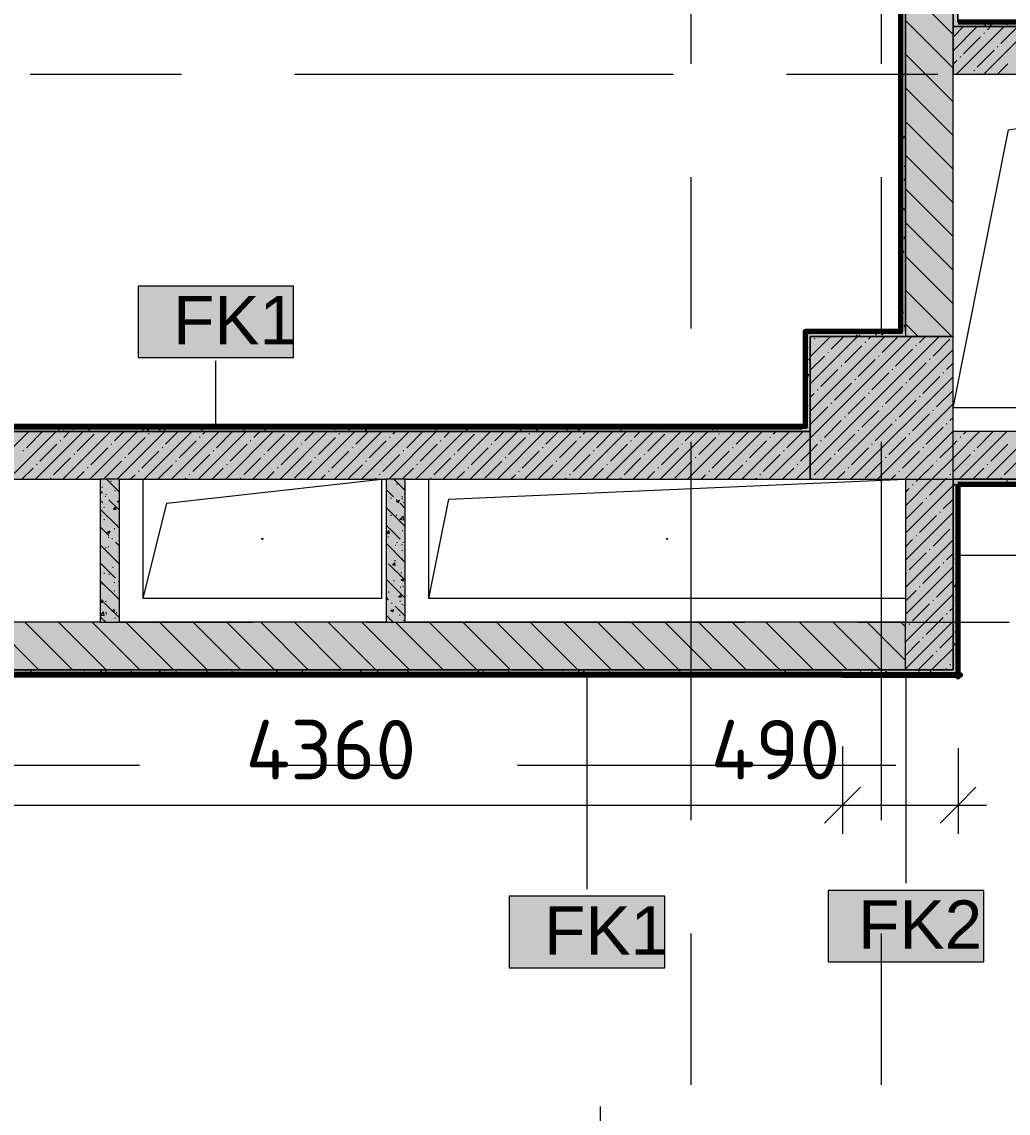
# Model space of a CAD drawing. Header units: millimetres. Extents: x -3817 to 677485, y -22715 to 103890.
# Drawn here: x 390133 to 394274, y 10958 to 15539 of the extents above; entities that cross this region are included whole.
import ezdxf

# ---------------------------------------------------------------- set-up
doc = ezdxf.new("R2010")
doc.units = ezdxf.units.MM
doc.layers.add('PDF _Геометрия', color=7, linetype='Continuous', true_color=0x1d1d1d)
doc.layers.add('PDF _Сплошная заливка', color=7, linetype='Continuous', true_color=0xffffff)
doc.layers.add('PDF _Текст', color=7, linetype='Continuous')
doc.styles.add('PDF GOST-Common', font='arial.ttf')
doc.styles.add('PDF ISOCPEUR', font='isocpeur.ttf')

msp = doc.modelspace()

# ---------------------------------------------------------------- hatches: boundary and pattern name
at = {"layer": 'PDF _Сплошная заливка', "transparency": 33554559}
h = msp.add_hatch(color=256, dxfattribs=at)
h.paths.add_polyline_path([(393842.9, 14219), (394042.9, 14219), (394042.9, 16969), (393842.9, 16969), (393842.9, 14239)], flags=0)
h.paths.add_polyline_path([(393842.9, 18419), (394042.9, 18419), (394042.9, 18619), (393842.9, 18619)], flags=0)
h.paths.add_polyline_path([(393906.7, 19219), (394042.9, 19219), (394042.9, 24619), (393842.9, 24619), (393842.9, 19219), (393906, 19219)], flags=0)
h.paths.add_polyline_path([(394042.9, 25219), (394042.9, 25819), (393842.9, 25819), (393842.9, 25219)], flags=0)
h.paths.add_polyline_path([(393842.9, 28017.7), (394042.9, 28017.7), (394042.9, 28419), (393842.9, 28419), (393842.9, 28402.8)], flags=0)
h = msp.add_hatch(color=256, dxfattribs=at)
h.paths.add_polyline_path([(393822.9, 14239), (393842.9, 14239), (393842.9, 16969), (393822.9, 16969), (393822.9, 14240)], flags=0)
h.paths.add_polyline_path([(393842.9, 18419), (393842.9, 18619), (393822.9, 18619), (393822.9, 18419)], flags=0)
for points in [[(395927.9, 15319), (395927.9, 15519), (394042.9, 15519), (394042.9, 15319), (395727.9, 15319)], [(393422.9, 13839), (393442.9, 13839), (393442.9, 14239), (393422.9, 14239), (393422.9, 13866)], [(392516.6, 13819), (393442.9, 13819), (393442.9, 13839), (388062.9, 13839), (388062.9, 13819), (389515.8, 13819)], [(395892.4, 13619), (395947.9, 13619), (395947.9, 13819), (394042.9, 13819), (394042.9, 13619), (395727.9, 13619)], [(394042.9, 12819), (394042.9, 13619), (393842.9, 13619), (393842.9, 12819), (394016.9, 12819)], [(394042.9, 12799), (394062.9, 12799), (394062.9, 13599), (394042.9, 13599), (394042.9, 12819)], [(393842.9, 12819), (393842.9, 13019), (389442.9, 13019), (389442.9, 12819), (392516.6, 12819)], [(392516.6, 12799), (394042.9, 12799), (394042.9, 12819), (389222.9, 12819), (389222.9, 12799), (389515.8, 12799)]]:
    msp.add_hatch(color=256, dxfattribs=at).paths.add_polyline_path(points)
h = msp.add_hatch(color=256, dxfattribs=at)
h.paths.add_polyline_path([(382982.9, 13619), (387442.9, 13619), (387442.9, 13819), (382042.9, 13819), (382042.9, 13619), (382782.9, 13619)], flags=0)
h.paths.add_polyline_path([(391742.9, 13619), (393442.9, 13619), (393442.9, 13819), (388042.9, 13819), (388042.9, 13619), (391662.9, 13619)], flags=0)
h = msp.add_hatch(color=256, dxfattribs=at)
h.paths.add_polyline_path([(395892.4, 13599), (396036.9, 13599), (396036.9, 13619), (394042.9, 13619), (394042.9, 13599), (395517.3, 13599)], flags=0)
h.paths.add_polyline_path([(397767.9, 13599), (398112.9, 13599), (398112.9, 13619), (397516.9, 13619), (397516.9, 13599)], flags=0)

# ---------------------------------------------------------------- linework, layer by layer
at = {"layer": 'PDF _Геометрия', "color": 231, "lineweight": 70, "true_color": 0xff80c0}
for points in [[(393822.9, 16969), (393821.9, 16969), (393821.9, 14240), (393421.9, 14240), (393421.9, 14239), (393421.9, 13840), (388063.9, 13840), (388063.9, 14240), (388062.9, 14240), (387421.9, 14240), (387421.9, 14239), (387421.9, 13840), (382062.9, 13840)], [(394063.9, 15539), (395947.9, 15539), (395947.9, 13839)], [(393422.9, 14239), (393442.9, 14239)], [(388062.9, 13839), (393409.9, 13839)], [(389081.9, 13268), (389221.9, 13268), (389221.9, 12799), (389221.9, 12798), (393578.9, 12798)], [(393578.9, 12798.5), (393578.9, 12799), (389222.9, 12799), (389222.9, 13269)]]:
    msp.add_lwpolyline(points, dxfattribs=at)
at = {"layer": 'PDF _Геометрия', "color": 253, "lineweight": 9, "true_color": 0xaaaaaa}
for points in [[(392942.9, 15363.6), (392942.9, 16951.1)], [(393742.9, 15363.6), (393742.9, 16951.1)], [(390168.8, 15319), (390803.8, 15319)], [(391280, 15319), (392867.5, 15319)], [(393343.8, 15319), (393978.8, 15319)], [(392942.9, 14252.3), (392942.9, 14887.3)], [(393742.9, 14252.3), (393742.9, 14887.3)], [(392942.9, 12188.6), (392942.9, 13776.1)], [(393742.9, 12188.6), (393742.9, 13776.1)], [(390468.8, 13019), (391103.8, 13019)], [(391580, 13019), (393167.5, 13019)], [(393643.8, 13019), (394278.8, 13019)], [(389040, 12419), (390627.5, 12419)], [(391103.8, 12419), (391738.8, 12419)], [(392215, 12419), (393802.5, 12419)], [(392942.9, 11077.3), (392942.9, 11712.3)], [(393742.9, 11077.3), (393742.9, 11712.3)]]:
    msp.add_lwpolyline(points, dxfattribs=at)
at = {"layer": 'PDF _Геометрия', "color": 7, "lineweight": 9}
for points in [[(393822.9, 16969), (393822.9, 14240), (393822.9, 14239), (393442.9, 14239)], [(393842.9, 14239), (393842.9, 16969), (393842.9, 14239), (393842.9, 14219)], [(394062.9, 15539), (394062.9, 16969)], [(394042.9, 15319), (395727.9, 15319), (395727.9, 13919.5)], [(394042.9, 13919), (394276.2, 15085.7), (395727.9, 15319)], [(395727.9, 13919), (394042.9, 13919), (394042.9, 14386.7)], [(393422.9, 14239), (393422.9, 13866), (393422.9, 13839), (393421.9, 13839), (393409.9, 13839)], [(390948.1, 13839.5), (390948.1, 14116.2)], [(388062.9, 13819), (393442.9, 13819), (388062.9, 13819), (388042.9, 13819)], [(390542.9, 13619), (390462.9, 13619)], [(390642.9, 13119), (390742.9, 13519), (391642.9, 13619)], [(391742.9, 13619), (391662.9, 13619)], [(391842.9, 13119), (391926.2, 13535.7), (393842.9, 13619)], [(394062.9, 13599), (394325.3, 13599), (396036.9, 13599)], [(394063.4, 13300.9), (394317.3, 13300.9)], [(390462.9, 13019), (390542.9, 13019)], [(391662.9, 13019), (391742.9, 13019)], [(393842.9, 12819), (393842.9, 13019)], [(392506.1, 12798.5), (392506.1, 11898.7)], [(393845.1, 12798), (393845.1, 11923.3)], [(393578.9, 12497.5), (393578.9, 12251.2), (393578.9, 12131.2)], [(394063.9, 12490), (394063.9, 12251.2), (394063.9, 12131.2)], [(389102.4, 12251.2), (393578.9, 12251.2), (394183.9, 12251.2)], [(393025.8, 12251.2), (393623.8, 12251.2), (393821.4, 12251.2)], [(392562.9, 10145), (392562.9, 10866.9), (392562.9, 10986.9)]]:
    msp.add_lwpolyline(points, dxfattribs=at)
at = {"layer": 'PDF _Геометрия', "color": 231, "lineweight": 9, "true_color": 0xff80c0}
for points in [[(393442.9, 14239), (393822.9, 14239), (393822.9, 14240), (393822.9, 16969)], [(394062.9, 16969), (394062.9, 15539), (394063.9, 15539)], [(393422.9, 13839), (393422.9, 13866), (393422.9, 14239)], [(393409.9, 13839), (393421.9, 13839)], [(393578.9, 12798), (393578.9, 12798.5)]]:
    msp.add_lwpolyline(points, dxfattribs=at)
at = {"layer": 'PDF _Геометрия', "color": 7, "lineweight": 9}
for points in [[(394042.9, 15519), (394042.9, 16969)], [(391274.7, 14430.1), (390621.5, 14430.1), (390621.5, 14130.1), (391274.7, 14130.1)], [(394042.9, 14219), (393442.9, 14219), (393442.9, 13619), (394042.9, 13619)], [(391642.9, 13619), (391642.9, 13119), (390642.9, 13119), (390642.9, 13619)], [(393842.9, 13619), (393842.9, 13119), (391842.9, 13119), (391842.9, 13619)], [(394042.9, 13478), (394042.9, 13424.9), (394042.9, 12819), (394042.9, 13424.9), (394042.9, 13478), (394042.9, 13599), (394042.9, 13619), (394325.3, 13619), (395727.9, 13619), (394325.3, 13619), (394042.9, 13619), (394042.9, 13599)], [(392832.7, 11868.6), (392179.6, 11868.6), (392179.6, 11568.6), (392832.7, 11568.6)], [(394171.6, 11893.2), (393518.5, 11893.2), (393518.5, 11593.2), (394171.6, 11593.2)]]:
    msp.add_lwpolyline(points, close=True, dxfattribs=at)
at = {"layer": 'PDF _Геометрия', "lineweight": 9}
for points in [[(394042.9, 15486.3), (393842.9, 15686.3)], [(394042.9, 15344.9), (393842.9, 15544.9)], [(394042.9, 15418), (394143.9, 15519)], [(394042.9, 15475), (394086.9, 15519)], [(394057.9, 15319), (394257.9, 15519)], [(394172, 15319), (394372, 15519)], [(394172.8, 15490.9), (394175.1, 15493.2)], [(394187, 15505.1), (394200.9, 15519)], [(394244.1, 15448.1), (394315, 15519)], [(394087.2, 15405.3), (394158.5, 15476.6)], [(394042.9, 15203.5), (393842.9, 15403.5)], [(394073, 15391.1), (394075.4, 15393.4)], [(394144.3, 15348.3), (394215.5, 15419.6)], [(394229.8, 15433.8), (394232.2, 15436.2)], [(394042.9, 15361), (394058.7, 15376.8)], [(394229, 15319), (394272.6, 15362.6)], [(394115, 15319), (394115.8, 15319.8)], [(394130, 15334), (394132.4, 15336.4)], [(394042.9, 15062.1), (393842.9, 15262.1)], [(394042.9, 14920.6), (393842.9, 15120.6)], [(394042.9, 14779.2), (393842.9, 14979.2)], [(394042.9, 14637.8), (393842.9, 14837.8)], [(394042.9, 14496.4), (393842.9, 14696.4)], [(394042.9, 14355), (393842.9, 14555)], [(394037.4, 14219), (393842.9, 14413.5)], [(393896, 14219), (393842.9, 14272.1)], [(393270.3, 13619), (393442.9, 13791.6), (393870.3, 14219)], [(393384.4, 13619), (393442.9, 13677.5), (393984.4, 14219)], [(393442.9, 14133.7), (393528.2, 14219)], [(393442.9, 14019.7), (393642.2, 14219)], [(393442.9, 13905.6), (393756.3, 14219)], [(393460, 14207.8), (393462.3, 14210.2)], [(393531.2, 14165), (393585.2, 14219)], [(393688.1, 14207.8), (393699.3, 14219)], [(393745.1, 14150.8), (393813.3, 14219)], [(393901.9, 14193.6), (393927.4, 14219)], [(393958.9, 14136.5), (394030.2, 14207.8)], [(393442.9, 14190.7), (393445.7, 14193.6)], [(393498.4, 13619), (394042.9, 14163.5)], [(393588.3, 14108), (393659.6, 14179.3)], [(393673.8, 14193.6), (393676.2, 14195.9)], [(393802.1, 14093.8), (393873.4, 14165)], [(393887.7, 14179.3), (393890, 14181.7)], [(393442.9, 14076.7), (393502.7, 14136.5)], [(393517, 14150.8), (393519.4, 14153.2)], [(393645.3, 14051), (393716.6, 14122.3)], [(393730.8, 14136.5), (393733.2, 14138.9)], [(393944.7, 14122.3), (393947, 14124.6)], [(393488.5, 14008.2), (393559.8, 14079.5)], [(393574, 14093.8), (393576.4, 14096.1)], [(393702.3, 13994), (393773.6, 14065.2)], [(393787.9, 14079.5), (393790.2, 14081.9)], [(393859.1, 14036.7), (393930.4, 14108)], [(394001.7, 14065.2), (394004.1, 14067.6)], [(394016, 14079.5), (394042.9, 14106.4)], [(393545.5, 13951.2), (393616.8, 14022.5)], [(393612.5, 13619), (394042.9, 14049.4)], [(393631, 14036.7), (393633.4, 14039.1)], [(393844.9, 14022.5), (393847.3, 14024.9)], [(393916.2, 13979.7), (393987.4, 14051)], [(393442.9, 13962.6), (393460, 13979.7)], [(393474.2, 13994), (393476.6, 13996.3)], [(393688.1, 13979.7), (393690.4, 13982.1)], [(393759.3, 13936.9), (393830.6, 14008.2)], [(393973.2, 13922.7), (394042.9, 13992.4)], [(393531.2, 13936.9), (393533.6, 13939.3)], [(393602.5, 13894.2), (393673.8, 13965.5)], [(393726.5, 13619), (394042.9, 13935.4)], [(393816.4, 13879.9), (393887.7, 13951.2)], [(393901.9, 13965.5), (393904.3, 13967.8)], [(393445.7, 13851.4), (393517, 13922.7)], [(393588.3, 13879.9), (393590.6, 13882.3)], [(393659.6, 13837.2), (393730.8, 13908.4)], [(393745.1, 13922.7), (393747.5, 13925.1)], [(393873.4, 13822.9), (393944.7, 13894.2)], [(393958.9, 13908.4), (393961.3, 13910.8)], [(393502.7, 13794.4), (393574, 13865.7)], [(393716.6, 13780.1), (393787.9, 13851.4)], [(393802.1, 13865.7), (393804.5, 13868)], [(393930.4, 13765.9), (394001.7, 13837.2)], [(394016, 13851.4), (394018.3, 13853.8)], [(394030.2, 13865.7), (394042.9, 13878.3)], [(389962.9, 13619), (390162.9, 13819)], [(390077, 13619), (390277, 13819)], [(390152.5, 13751.6), (390219.9, 13819)], [(390191, 13619), (390391, 13819)], [(390305.1, 13619), (390505.1, 13819)], [(390309.4, 13794.4), (390334, 13819)], [(390366.4, 13737.4), (390437.7, 13808.6)], [(390419.1, 13619), (390619.1, 13819)], [(390523.2, 13780.1), (390562.1, 13819)], [(390533.2, 13619), (390733.2, 13819)], [(390580.2, 13723.1), (390651.5, 13794.4)], [(390647.2, 13619), (390847.2, 13819)], [(390665.8, 13808.6), (390668.1, 13811)], [(390737, 13765.9), (390790.2, 13819)], [(390761.3, 13619), (390961.3, 13819)], [(390875.3, 13619), (391075.3, 13819)], [(390879.6, 13794.4), (390882, 13796.8)], [(390893.9, 13808.6), (390904.2, 13819)], [(390950.9, 13751.6), (391018.3, 13819)], [(390989.3, 13619), (391189.3, 13819)], [(391103.4, 13619), (391303.4, 13819)], [(391107.7, 13794.4), (391132.3, 13819)], [(391164.7, 13737.4), (391236, 13808.6)], [(391217.4, 13619), (391417.4, 13819)], [(391321.5, 13780.1), (391360.4, 13819)], [(391331.5, 13619), (391531.5, 13819)], [(391378.6, 13723.1), (391449.9, 13794.4)], [(391445.5, 13619), (391645.5, 13819)], [(391464.1, 13808.6), (391466.5, 13811)], [(391535.4, 13765.9), (391588.5, 13819)], [(391559.6, 13619), (391759.6, 13819)], [(391673.6, 13619), (391873.6, 13819)], [(391677.9, 13794.4), (391680.3, 13796.8)], [(391692.2, 13808.6), (391702.6, 13819)], [(391749.2, 13751.6), (391816.6, 13819)], [(391787.7, 13619), (391987.7, 13819)], [(391901.7, 13619), (392101.7, 13819)], [(391906, 13794.4), (391930.7, 13819)], [(391963.1, 13737.4), (392034.4, 13808.6)], [(392015.8, 13619), (392215.8, 13819)], [(392119.9, 13780.1), (392158.8, 13819)], [(392129.8, 13619), (392329.8, 13819)], [(392176.9, 13723.1), (392248.2, 13794.4)], [(392243.9, 13619), (392443.9, 13819)], [(392262.5, 13808.6), (392264.8, 13811)], [(392333.7, 13765.9), (392386.9, 13819)], [(392357.9, 13619), (392557.9, 13819)], [(392472, 13619), (392672, 13819)], [(392476.3, 13794.4), (392478.7, 13796.8)], [(392490.5, 13808.6), (392500.9, 13819)], [(392547.6, 13751.6), (392615, 13819)], [(392586, 13619), (392786, 13819)], [(392700.1, 13619), (392900.1, 13819)], [(392704.4, 13794.4), (392729, 13819)], [(392761.4, 13737.4), (392832.7, 13808.6)], [(392814.1, 13619), (393014.1, 13819)], [(392918.2, 13780.1), (392957.1, 13819)], [(392928.2, 13619), (393128.2, 13819)], [(392975.3, 13723.1), (393046.5, 13794.4)], [(393042.2, 13619), (393242.2, 13819)], [(393060.8, 13808.6), (393063.2, 13811)], [(393132.1, 13765.9), (393185.2, 13819)], [(393156.3, 13619), (393356.3, 13819)], [(393274.6, 13794.4), (393277, 13796.8)], [(393288.9, 13808.6), (393299.3, 13819)], [(393345.9, 13751.6), (393413.3, 13819)], [(393559.8, 13737.4), (393631, 13808.6)], [(393645.3, 13822.9), (393647.7, 13825.3)], [(393773.6, 13723.1), (393844.9, 13794.4)], [(393840.6, 13619), (394042.9, 13821.3)], [(393842.9, 13507.3), (393954.6, 13619), (394042.9, 13707.3), (394154.6, 13819)], [(393859.1, 13808.6), (393861.5, 13811)], [(394068.7, 13619), (394268.7, 13819)], [(394073, 13794.4), (394075.4, 13796.8)], [(394087.2, 13808.6), (394097.6, 13819)], [(394144.3, 13751.6), (394211.7, 13819)], [(394182.7, 13619), (394382.7, 13819)], [(390209.6, 13694.6), (390280.8, 13765.9)], [(390295.1, 13780.1), (390297.5, 13782.5)], [(390423.4, 13680.3), (390494.7, 13751.6)], [(390508.9, 13765.9), (390511.3, 13768.2)], [(390722.8, 13751.6), (390725.2, 13754)], [(390794.1, 13708.8), (390865.3, 13780.1)], [(391007.9, 13694.6), (391079.2, 13765.9)], [(391093.4, 13780.1), (391095.8, 13782.5)], [(391221.8, 13680.3), (391293, 13751.6)], [(391307.3, 13765.9), (391309.7, 13768.2)], [(391521.1, 13751.6), (391523.5, 13754)], [(391592.4, 13708.8), (391663.7, 13780.1)], [(391806.3, 13694.6), (391877.5, 13765.9)], [(391891.8, 13780.1), (391894.2, 13782.5)], [(392020.1, 13680.3), (392091.4, 13751.6)], [(392105.6, 13765.9), (392108, 13768.2)], [(392319.5, 13751.6), (392321.8, 13754)], [(392390.8, 13708.8), (392462, 13780.1)], [(392604.6, 13694.6), (392675.9, 13765.9)], [(392690.1, 13780.1), (392692.5, 13782.5)], [(392818.4, 13680.3), (392889.7, 13751.6)], [(392904, 13765.9), (392906.3, 13768.2)], [(393117.8, 13751.6), (393120.2, 13754)], [(393189.1, 13708.8), (393260.4, 13780.1)], [(393402.9, 13694.6), (393442.9, 13734.5), (393474.2, 13765.9)], [(393488.5, 13780.1), (393490.9, 13782.5)], [(393616.8, 13680.3), (393688.1, 13751.6)], [(393702.3, 13765.9), (393704.7, 13768.2)], [(393916.2, 13751.6), (393918.5, 13754)], [(393987.4, 13708.8), (394042.9, 13764.3), (394058.7, 13780.1)], [(394201.3, 13694.6), (394272.6, 13765.9)], [(390138.3, 13737.4), (390140.7, 13739.7)], [(390266.6, 13637.6), (390337.9, 13708.8)], [(390352.1, 13723.1), (390354.5, 13725.5)], [(390566, 13708.8), (390568.3, 13711.2)], [(390637.2, 13666.1), (390708.5, 13737.4)], [(390851.1, 13651.8), (390922.4, 13723.1)], [(390936.6, 13737.4), (390939, 13739.7)], [(391064.9, 13637.6), (391136.2, 13708.8)], [(391150.5, 13723.1), (391152.8, 13725.5)], [(391364.3, 13708.8), (391366.7, 13711.2)], [(391435.6, 13666.1), (391506.9, 13737.4)], [(391649.4, 13651.8), (391720.7, 13723.1)], [(391735, 13737.4), (391737.3, 13739.7)], [(391863.3, 13637.6), (391934.6, 13708.8)], [(391948.8, 13723.1), (391951.2, 13725.5)], [(392162.7, 13708.8), (392165, 13711.2)], [(392233.9, 13666.1), (392305.2, 13737.4)], [(392447.8, 13651.8), (392519.1, 13723.1)], [(392533.3, 13737.4), (392535.7, 13739.7)], [(392661.6, 13637.6), (392732.9, 13708.8)], [(392747.2, 13723.1), (392749.5, 13725.5)], [(392961, 13708.8), (392963.4, 13711.2)], [(393032.3, 13666.1), (393103.6, 13737.4)], [(393246.1, 13651.8), (393317.4, 13723.1)], [(393331.7, 13737.4), (393334, 13739.7)], [(393460, 13637.6), (393531.2, 13708.8)], [(393545.5, 13723.1), (393547.9, 13725.5)], [(393759.3, 13708.8), (393761.7, 13711.2)], [(393830.6, 13666.1), (393901.9, 13737.4)], [(394044.5, 13651.8), (394115.8, 13723.1)], [(394130, 13737.4), (394132.4, 13739.7)], [(394258.3, 13637.6), (394329.6, 13708.8)], [(390134, 13619), (390181.1, 13666.1)], [(390195.3, 13680.3), (390197.7, 13682.7)], [(390362.1, 13619), (390394.9, 13651.8)], [(390409.2, 13666.1), (390411.5, 13668.4)], [(390480.4, 13623.3), (390551.7, 13694.6)], [(390623, 13651.8), (390625.4, 13654.2)], [(390704.2, 13619), (390765.6, 13680.3)], [(390779.8, 13694.6), (390782.2, 13697)], [(390932.3, 13619), (390979.4, 13666.1)], [(390993.7, 13680.3), (390996, 13682.7)], [(391160.4, 13619), (391193.2, 13651.8)], [(391207.5, 13666.1), (391209.9, 13668.4)], [(391278.8, 13623.3), (391350.1, 13694.6)], [(391421.3, 13651.8), (391423.7, 13654.2)], [(391502.6, 13619), (391563.9, 13680.3)], [(391578.2, 13694.6), (391580.5, 13697)], [(391730.7, 13619), (391777.7, 13666.1)], [(391792, 13680.3), (391794.4, 13682.7)], [(391958.8, 13619), (391991.6, 13651.8)], [(392005.8, 13666.1), (392008.2, 13668.4)], [(392077.1, 13623.3), (392148.4, 13694.6)], [(392219.7, 13651.8), (392222.1, 13654.2)], [(392300.9, 13619), (392362.2, 13680.3)], [(392376.5, 13694.6), (392378.9, 13697)], [(392529, 13619), (392576.1, 13666.1)], [(392590.3, 13680.3), (392592.7, 13682.7)], [(392757.1, 13619), (392789.9, 13651.8)], [(392804.2, 13666.1), (392806.6, 13668.4)], [(392875.5, 13623.3), (392946.7, 13694.6)], [(393018, 13651.8), (393020.4, 13654.2)], [(393099.3, 13619), (393160.6, 13680.3)], [(393174.8, 13694.6), (393177.2, 13697)], [(393327.4, 13619), (393374.4, 13666.1)], [(393388.7, 13680.3), (393391.1, 13682.7)], [(393555.5, 13619), (393588.3, 13651.8)], [(393602.5, 13666.1), (393604.9, 13668.4)], [(393673.8, 13623.3), (393745.1, 13694.6)], [(393816.4, 13651.8), (393818.7, 13654.2)], [(393887.7, 13609.1), (393897.6, 13619), (393958.9, 13680.3)], [(393973.2, 13694.6), (393975.6, 13697)], [(394125.7, 13619), (394172.8, 13666.1)], [(394187, 13680.3), (394189.4, 13682.7)], [(390252.3, 13623.3), (390254.7, 13625.7)], [(390590.2, 13619), (390608.7, 13637.6)], [(390818.3, 13619), (390822.6, 13623.3)], [(390836.8, 13637.6), (390839.2, 13639.9)], [(391050.7, 13623.3), (391053, 13625.7)], [(391388.5, 13619), (391407.1, 13637.6)], [(391616.6, 13619), (391620.9, 13623.3)], [(391635.2, 13637.6), (391637.6, 13639.9)], [(391849, 13623.3), (391851.4, 13625.7)], [(392186.9, 13619), (392205.4, 13637.6)], [(392415, 13619), (392419.3, 13623.3)], [(392433.5, 13637.6), (392435.9, 13639.9)], [(392647.4, 13623.3), (392649.7, 13625.7)], [(392985.2, 13619), (393003.8, 13637.6)], [(393213.3, 13619), (393217.6, 13623.3)], [(393231.9, 13637.6), (393234.2, 13639.9)], [(393445.7, 13623.3), (393448.1, 13625.7)], [(393783.6, 13619), (393802.1, 13637.6)], [(393944.7, 13552), (394011.7, 13619), (394016, 13623.3)], [(394030.2, 13637.6), (394032.6, 13639.9)], [(394244.1, 13623.3), (394246.4, 13625.7)], [(393842.9, 13393.2), (394042.9, 13593.2)], [(393842.9, 13564.3), (393859.1, 13580.5)], [(393873.4, 13594.8), (393875.8, 13597.2)], [(393844.9, 13452.2), (393916.2, 13523.5)], [(393930.4, 13537.8), (393932.8, 13540.1)], [(394001.7, 13495), (394042.9, 13536.2)], [(393842.9, 13279.2), (394042.9, 13479.2)], [(393987.4, 13480.7), (393989.8, 13483.1)], [(393901.9, 13395.2), (393973.2, 13466.5)], [(393887.7, 13381), (393890, 13383.3)], [(393958.9, 13338.2), (394030.2, 13409.5)], [(393842.9, 13336.2), (393873.4, 13366.7)], [(393842.9, 13165.1), (394042.9, 13365.1)], [(393859.1, 13238.4), (393930.4, 13309.7)], [(393944.7, 13323.9), (393947, 13326.3)], [(394016, 13281.2), (394042.9, 13308.1)], [(393842.9, 13051.1), (394042.9, 13251.1)], [(393916.2, 13181.4), (393987.4, 13252.6)], [(394001.7, 13266.9), (394004.1, 13269.3)], [(393844.9, 13224.1), (393847.3, 13226.5)], [(393973.2, 13124.3), (394042.9, 13194)], [(393842.9, 13108.1), (393887.7, 13152.9)], [(393901.9, 13167.1), (393904.3, 13169.5)], [(393842.9, 12937), (394042.9, 13137)], [(393958.9, 13110.1), (393961.3, 13112.5)], [(393873.4, 13024.5), (393944.7, 13095.8)], [(394030.2, 13067.3), (394042.9, 13080)], [(390204.8, 12819), (390004.8, 13019)], [(390346.3, 12819), (390146.3, 13019)], [(390487.7, 12819), (390287.7, 13019)], [(390629.1, 12819), (390429.1, 13019)], [(390770.5, 12819), (390570.5, 13019)], [(390911.9, 12819), (390711.9, 13019)], [(391053.4, 12819), (390853.4, 13019)], [(391194.8, 12819), (390994.8, 13019)], [(391336.2, 12819), (391136.2, 13019)], [(391477.6, 12819), (391277.6, 13019)], [(391619.1, 12819), (391419.1, 13019)], [(391760.5, 12819), (391560.5, 13019)], [(391901.9, 12819), (391701.9, 13019)], [(392043.3, 12819), (391843.3, 13019)], [(392184.7, 12819), (391984.7, 13019)], [(392326.2, 12819), (392126.2, 13019)], [(392467.6, 12819), (392267.6, 13019)], [(392609, 12819), (392409, 13019)], [(392750.4, 12819), (392550.4, 13019)], [(392891.8, 12819), (392691.8, 13019)], [(393033.3, 12819), (392833.3, 13019)], [(393174.7, 12819), (392974.7, 13019)], [(393316.1, 12819), (393116.1, 13019)], [(393457.5, 12819), (393257.5, 13019)], [(393599, 12819), (393398.9, 13019)], [(393740.4, 12819), (393540.4, 13019)], [(393842.9, 12857.9), (393681.8, 13019)], [(393842.9, 12999.3), (393823.2, 13019)], [(393842.9, 12823), (394042.9, 13023)], [(393859.1, 13010.3), (393861.5, 13012.7)], [(393930.4, 12967.5), (394001.7, 13038.8)], [(394016, 13053.1), (394018.3, 13055.4)], [(393842.9, 12994), (393844.9, 12996)], [(393987.4, 12910.5), (394042.9, 12965.9)], [(393842.9, 12880), (393901.9, 12939)], [(393916.2, 12953.3), (393918.5, 12955.6)], [(393895.9, 12819), (393958.9, 12882)], [(393953, 12819), (394042.9, 12908.9)], [(393973.2, 12896.2), (393975.6, 12898.6)], [(394030.2, 12839.2), (394032.6, 12841.6)], [(394010, 12819), (394016, 12825)]]:
    msp.add_lwpolyline(points, dxfattribs=at)
at = {"layer": 'PDF _Геометрия', "color": 9, "lineweight": 9, "true_color": 0xc0c0c0}
for points in [[(395947.9, 13819), (395947.9, 15519), (395947.9, 15539), (394063.9, 15539)], [(393842.9, 13619), (393842.9, 13019), (391742.9, 13019), (391742.9, 13619), (393442.9, 13619), (393442.9, 13819), (393442.9, 13839), (393442.9, 14219), (393842.9, 14219), (394042.9, 14219), (394042.9, 15519), (394062.9, 15519), (395927.9, 15519), (395927.9, 15319), (395927.9, 13988.7), (395927.9, 15319), (395927.9, 15519), (394042.9, 15519), (394042.9, 15319), (395727.9, 15319), (395727.9, 13819), (394042.9, 13819)], [(393442.9, 14239), (393422.9, 14239)], [(393409.9, 13839), (388062.9, 13839)], [(389222.9, 13269), (389222.9, 12819), (389222.9, 12799), (394042.9, 12799), (394062.9, 12799), (394062.9, 13598)]]:
    msp.add_lwpolyline(points, dxfattribs=at)
at = {"layer": 'PDF _Геометрия', "color": 253, "lineweight": 9, "true_color": 0x9b9b9b}
for points in [[(394162.3, 15532), (394158.3, 15539)], [(394181.1, 15530.9), (394176.1, 15522.2)], [(394203.9, 15520.9), (394198.9, 15529.6)], [(394221, 15539), (394217.8, 15533.3)], [(394272, 15525), (394266.9, 15533.7)], [(393822.9, 15513.1), (393830.8, 15513.1)], [(394139.5, 15519.7), (394139.1, 15519)], [(393826.2, 15443.6), (393822.9, 15449.3)], [(393822.9, 15421.6), (393830.8, 15421.6)], [(393828.7, 15347.2), (393823.7, 15338.5)], [(393834.4, 15307.5), (393829.3, 15316.2)], [(393822.9, 15238.8), (393830.8, 15238.8)], [(393822.9, 15177.8), (393830.8, 15177.8)], [(393827.6, 15101.5), (393822.9, 15093.2)], [(393822.9, 15086.4), (393830.8, 15086.4)], [(393838.8, 15059.8), (393833.8, 15051.1)], [(393842.9, 14927), (393838.6, 14934.4)], [(393842.9, 14945), (393840.8, 14941.4)], [(393822.9, 14903.5), (393830.8, 14903.5)], [(393822.9, 14842.5), (393830.8, 14842.5)], [(393841.8, 14882.1), (393836.8, 14873.4)], [(393842.9, 14866.1), (393842.7, 14866.4)], [(393822.9, 14751.1), (393830.8, 14751.1)], [(393840.6, 14748), (393835.6, 14756.7)], [(393829.5, 14706.4), (393824.5, 14715.1)], [(393833.6, 14638.4), (393828.5, 14647.1)], [(393840.7, 14636.4), (393835.7, 14627.7)], [(393822.9, 14568.2), (393830.8, 14568.2)], [(393837.7, 14570.3), (393832.6, 14579)], [(393826.5, 14528.7), (393822.9, 14534.9)], [(393822.9, 14507.2), (393830.8, 14507.2)], [(393828.4, 14432.3), (393823.4, 14423.6)], [(393822.9, 14415.8), (393830.8, 14415.8)], [(393823.5, 14351), (393822.9, 14352.1)], [(393835.5, 14322.6), (393830.5, 14313.9)], [(393831.4, 14254.6), (393826.4, 14245.9)], [(393842.8, 14256.6), (393837.8, 14265.3)], [(393434.4, 14237.4), (393429.4, 14228.7)], [(393434.6, 14232), (393430.6, 14239)], [(393485.4, 14232.9), (393495.5, 14232.9)], [(393612.3, 14229.1), (393607.3, 14237.8)], [(393638.5, 14225.2), (393634.9, 14219)], [(393653.3, 14219), (393648.9, 14226.6)], [(393668.3, 14232.9), (393678.4, 14232.9)], [(393680.1, 14236.4), (393675.1, 14227.6)], [(393722, 14222), (393717, 14230.7)], [(393748.2, 14232.3), (393743.1, 14223.6)], [(393758.9, 14219), (393758.6, 14219.5)], [(393759.8, 14232.9), (393769.8, 14232.9)], [(393820.7, 14232.9), (393830.8, 14232.9)], [(393423.5, 14190.4), (393422.9, 14191.4)], [(393424.5, 14172), (393434.5, 14172)], [(393427.6, 14122.4), (393422.9, 14130.5)], [(393441.5, 14127.8), (393436.4, 14119.1)], [(393424.5, 14050), (393434.5, 14050)], [(393431.6, 14054.3), (393426.6, 14063.1)], [(393437.4, 14059.7), (393432.3, 14051)], [(393424.5, 13928.1), (393434.5, 13928.1)], [(390142.4, 13839), (390142.3, 13838.8)], [(390163.1, 13836.7), (390173.2, 13836.7)], [(390181.3, 13831.9), (390177.2, 13839)], [(390224.1, 13836.7), (390234.1, 13836.7)], [(390249.3, 13836), (390247.6, 13839)], [(390351.4, 13835.3), (390346.4, 13826.6)], [(390376.5, 13836.7), (390386.5, 13836.7)], [(390427, 13833), (390423.6, 13839)], [(390467.9, 13836.7), (390478, 13836.7)], [(390559.4, 13836.7), (390569.4, 13836.7)], [(390604.7, 13830), (390599.7, 13838.8)], [(390742.3, 13836.7), (390752.3, 13836.7)], [(390833.7, 13836.7), (390843.7, 13836.7)], [(390894.6, 13836.7), (390904.7, 13836.7)], [(390951.8, 13839), (390947.5, 13831.5)], [(391047, 13836.7), (391057.1, 13836.7)], [(391138.5, 13836.7), (391148.5, 13836.7)], [(391198.2, 13839), (391193.2, 13830.4)], [(391229.9, 13836.7), (391240, 13836.7)], [(391266.3, 13835), (391261.3, 13826.3)], [(391410, 13837.4), (391409.1, 13839)], [(391412.8, 13836.7), (391422.9, 13836.7)], [(391451.6, 13826.3), (391446.6, 13835)], [(391504.2, 13836.7), (391514.3, 13836.7)], [(391565.2, 13836.7), (391575.3, 13836.7)], [(391717.6, 13836.7), (391727.7, 13836.7)], [(391765.4, 13831.4), (391761, 13839)], [(391796.5, 13839), (391794.4, 13835.3)], [(391809.1, 13836.7), (391819.1, 13836.7)], [(391833.4, 13835.5), (391831.4, 13839)], [(391900.5, 13836.7), (391910.5, 13836.7)], [(392011.1, 13832.5), (392007.4, 13839)], [(392042.9, 13839), (392040.1, 13834.2)], [(392083.4, 13836.7), (392093.4, 13836.7)], [(392113.2, 13838.8), (392108.1, 13830.1)], [(392174.8, 13836.7), (392184.9, 13836.7)], [(392188.8, 13829.5), (392183.8, 13838.2)], [(392235.8, 13836.7), (392245.8, 13836.7)], [(392358.9, 13837.7), (392353.9, 13829)], [(392388.2, 13836.7), (392398.2, 13836.7)], [(392479.6, 13836.7), (392489.7, 13836.7)], [(392570.6, 13838.8), (392570.5, 13839)], [(392571, 13836.7), (392581.1, 13836.7)], [(392753.9, 13836.7), (392764, 13836.7)], [(392850.4, 13835.5), (392845.3, 13826.8)], [(392845.4, 13836.7), (392855.4, 13836.7)], [(392887.6, 13839), (392887, 13838)], [(392906.3, 13836.7), (392916.4, 13836.7)], [(392958, 13839), (392955, 13833.9)], [(392994.1, 13836.9), (392992.9, 13839)], [(393058.7, 13836.7), (393068.8, 13836.7)], [(393150.2, 13836.7), (393160.2, 13836.7)], [(393204.3, 13839), (393200.8, 13832.8)], [(393241.6, 13836.7), (393251.7, 13836.7)], [(393273.8, 13837.4), (393268.8, 13828.7)], [(393349.5, 13830.9), (393344.8, 13839)], [(393417.5, 13835), (393415.2, 13839)], [(393424.5, 13836.7), (393434.5, 13836.7)], [(390291, 13824.9), (390285.9, 13833.6)], [(390309.8, 13824.2), (390306.8, 13819)], [(390329.6, 13819), (390327.6, 13822.4)], [(390419.4, 13831.2), (390414.4, 13822.5)], [(390646.3, 13819), (390641.4, 13827.6)], [(390665.2, 13830.1), (390660.1, 13821.4)], [(390714.4, 13823), (390709.4, 13831.7)], [(390733.2, 13826), (390729.1, 13819)], [(390751.9, 13819), (390751, 13820.5)], [(390892.1, 13820), (390887.1, 13828.7)], [(391068.7, 13819), (391064.8, 13825.7)], [(391156.6, 13827.9), (391151.6, 13819.2)], [(391512, 13833.9), (391507, 13825.2)], [(391580.1, 13829.8), (391575, 13821.1)], [(391875.1, 13824.4), (391870, 13833.1)], [(391913.3, 13819), (391911.7, 13821.9)], [(391961.9, 13820.6), (391961, 13819)], [(392003.5, 13831.7), (391998.5, 13823)], [(392207.6, 13819.5), (392207.3, 13819)], [(392230.1, 13819), (392225.4, 13827.1)], [(392298.5, 13822.5), (392293.5, 13831.2)], [(392335.7, 13819), (392335.1, 13820)], [(392426.9, 13833.6), (392421.9, 13824.9)], [(392476.2, 13819.5), (392471.2, 13828.2)], [(392652.4, 13819), (392648.9, 13825.2)], [(392808.7, 13824.4), (392805.6, 13819)], [(393035.7, 13825.7), (393030.7, 13834.5)], [(393054.5, 13823.3), (393052, 13819)], [(393122.5, 13819.2), (393122.4, 13819)], [(394140.6, 13619), (394140.5, 13619)], [(394270.9, 13613.7), (394265.9, 13605)], [(394046.1, 13599.6), (394042.9, 13605.2)], [(394051.6, 13599.6), (394051.2, 13599), (394046.5, 13590.8)], [(394222.5, 13599), (394218.8, 13605.4)], [(394042.9, 13531.9), (394044.1, 13531.9)], [(394062.7, 13557.9), (394057.7, 13549.2)], [(394043.1, 13421.9), (394042.9, 13422.4)], [(394042.9, 13410), (394044.1, 13410)], [(394062.5, 13327.5), (394057.4, 13336.2)], [(394042.9, 13318.5), (394044.1, 13318.5)], [(394046.4, 13285.8), (394042.9, 13279.7)], [(394042.9, 13196.6), (394044.1, 13196.6)], [(394053.5, 13176.1), (394048.4, 13167.4)], [(394048.3, 13108.2), (394043.3, 13116.9)], [(394042.9, 13074.7), (394044.1, 13074.7)], [(394042.9, 12983.2), (394044.1, 12983.2)], [(394056.5, 12972.1), (394051.5, 12980.8)], [(394052.4, 12930.4), (394047.3, 12921.7)], [(394062.9, 12887.7), (394058.5, 12880)], [(394042.9, 12861.3), (394044.1, 12861.3)], [(390151.8, 12819), (390149, 12814.3)], [(390174.5, 12807.4), (390169.5, 12816.1)], [(390254.6, 12800.4), (390264.6, 12800.4)], [(390316.5, 12799.6), (390316.2, 12799)], [(390346, 12800.4), (390356.1, 12800.4)], [(390358.2, 12810.7), (390353.1, 12802)], [(390398.1, 12819), (390394.8, 12813.2)], [(390437.4, 12800.4), (390447.5, 12800.4)], [(390467.8, 12817.8), (390462.8, 12809.1)], [(390488.3, 12812.5), (390484.6, 12819)], [(390556.3, 12816.6), (390555, 12819)], [(390598, 12805.5), (390592.9, 12814.2)], [(390620.3, 12800.4), (390630.4, 12800.4)], [(390636.9, 12799), (390634.6, 12803)], [(390713.6, 12816.7), (390708.5, 12808)], [(390711.8, 12800.4), (390721.8, 12800.4)], [(390734, 12813.6), (390730.9, 12819)], [(390772.7, 12800.4), (390782.8, 12800.4)], [(390781.6, 12812.6), (390776.6, 12803.9)], [(390911.7, 12810.6), (390906.9, 12819)], [(390925.1, 12800.4), (390935.2, 12800.4)], [(390953.4, 12799.5), (390948.3, 12808.2)], [(390996.5, 12819), (390995.9, 12818.1)], [(391021.4, 12803.6), (391016.4, 12812.3)], [(391016.6, 12800.4), (391026.6, 12800.4)], [(391059.2, 12799), (391058, 12801.1)], [(391108, 12800.4), (391118.1, 12800.4)], [(391163.4, 12803.4), (391160.9, 12799)], [(391199.1, 12800.6), (391194.1, 12809.3)], [(391205, 12814.5), (391200, 12805.8)], [(391242.8, 12819), (391241.7, 12817)], [(391290.9, 12800.4), (391300.9, 12800.4)], [(391313.2, 12819), (391309.7, 12812.9)], [(391376, 12799), (391371.8, 12806.3)], [(391382.3, 12800.4), (391392.4, 12800.4)], [(391409.1, 12802.3), (391407.3, 12799)], [(391443.3, 12800.4), (391453.3, 12800.4)], [(391481.6, 12799), (391481.4, 12799.2)], [(391559.6, 12819), (391555.4, 12811.8)], [(391595.7, 12800.4), (391605.7, 12800.4)], [(391628.5, 12816.4), (391623.5, 12807.7)], [(391687.1, 12800.4), (391697.2, 12800.4)], [(391717, 12818), (391716.4, 12819)], [(391758.6, 12806.9), (391753.6, 12815.6)], [(391778.6, 12800.4), (391788.6, 12800.4)], [(391961.4, 12800.4), (391971.5, 12800.4)], [(392010.3, 12807.2), (392005.6, 12799)], [(392051.9, 12818.3), (392046.9, 12809.6)], [(392052.9, 12800.4), (392062.9, 12800.4)], [(392072.4, 12812), (392068.3, 12819)], [(392113.8, 12800.4), (392123.9, 12800.4)], [(392140.4, 12816.1), (392138.7, 12819)], [(392157.9, 12819), (392156.6, 12816.7)], [(392182, 12805), (392177, 12813.7)], [(392220.7, 12799), (392218.7, 12802.5)], [(392256, 12806.1), (392251.9, 12799)], [(392266.2, 12800.4), (392276.3, 12800.4)], [(392318.1, 12813.1), (392314.7, 12819)], [(392324.1, 12802), (392322.3, 12799)], [(392357.7, 12800.4), (392367.7, 12800.4)], [(392404.3, 12819), (392402.3, 12815.6)], [(392449.1, 12800.4), (392459.2, 12800.4)], [(392474.7, 12819), (392470.3, 12811.5)], [(392495.8, 12810.1), (392490.8, 12818.8)], [(392537.4, 12799), (392532.4, 12807.7)], [(392569.8, 12800.9), (392568.7, 12799)], [(392605.5, 12803.1), (392600.5, 12811.8)], [(392632, 12800.4), (392642.1, 12800.4)], [(392643, 12799), (392642.1, 12800.6)], [(392723.4, 12800.4), (392733.5, 12800.4)], [(392783.2, 12800.1), (392778.2, 12808.8)], [(392784.4, 12800.4), (392794.5, 12800.4)], [(392857.2, 12810.9), (392852.1, 12802.2)], [(392897, 12819), (392893.8, 12813.4)], [(392936.8, 12800.4), (392946.9, 12800.4)], [(392959.8, 12799), (392955.9, 12805.8)], [(393028.2, 12800.4), (393038.3, 12800.4)], [(393102.9, 12809.8), (393097.9, 12801.1)], [(393119.7, 12800.4), (393129.7, 12800.4)], [(393170.9, 12805.8), (393167, 12799)], [(393301.1, 12817.5), (393300.2, 12819)], [(393302.6, 12800.4), (393312.6, 12800.4)], [(393319.4, 12819), (393317.2, 12815.3)], [(393342.7, 12806.3), (393337.7, 12815.1)], [(393394, 12800.4), (393404.1, 12800.4)], [(393416.7, 12804.7), (393413.4, 12799)], [(393455, 12800.4), (393465, 12800.4)], [(393484.7, 12800.6), (393483.8, 12799)], [(393607.4, 12800.4), (393617.4, 12800.4)], [(393656.5, 12811.5), (393652.1, 12819)], [(393698.8, 12800.4), (393708.9, 12800.4)], [(393704, 12814.7), (393699, 12806)], [(393724.5, 12815.6), (393722.5, 12819)], [(393741.7, 12819), (393740.6, 12817.2)], [(393766.1, 12804.5), (393761.1, 12813.2)], [(393790.3, 12800.4), (393800.3, 12800.4)], [(393804.5, 12799), (393802.7, 12802)], [(393902.2, 12812.6), (393898.5, 12819)], [(393908.1, 12802.5), (393906.1, 12799)], [(393949.8, 12813.6), (393944.7, 12804.9)], [(393973.1, 12800.4), (393983.2, 12800.4)], [(394017.8, 12809.6), (394012.8, 12800.8)]]:
    msp.add_lwpolyline(points, dxfattribs=at)
at = {"layer": 'PDF _Геометрия', "color": 9, "lineweight": 9, "true_color": 0xc0c0c0}
for points in [[(390462.9, 13619), (390462.9, 13019), (389442.9, 13019), (389442.9, 13619)], [(391662.9, 13619), (391662.9, 13019), (390542.9, 13019), (390542.9, 13619)], [(389242.9, 13269), (389242.9, 13019), (389242.9, 12819), (389442.9, 12819), (393842.9, 12819), (394042.9, 12819), (389242.9, 12819)]]:
    msp.add_lwpolyline(points, close=True, dxfattribs=at)
at = {"layer": 'PDF _Геометрия', "color": 252, "lineweight": 9, "true_color": 0x878787}
for points in [[(390542.9, 13565.1), (390489, 13619)], [(390505.4, 13612.9), (390508.3, 13611.1)], [(391662.9, 13607), (391663.9, 13606.1)], [(391742.9, 13572), (391695.9, 13619)], [(390471.6, 13561), (390462.9, 13569.7)], [(390469.6, 13584.9), (390472.2, 13587)], [(390524, 13571.2), (390527.4, 13571.7)], [(391693.6, 13545.9), (391662.9, 13576.6)], [(391663.5, 13593.3), (391666.8, 13593.7)], [(391708, 13599.2), (391711.3, 13599.6)], [(391738, 13580.2), (391740.6, 13582.3)], [(391739.3, 13560.7), (391742.1, 13558.9)], [(390467.4, 13525.8), (390470.1, 13527.8)], [(390470.1, 13522.5), (390472.9, 13520.7)], [(390486.7, 13545.9), (390484.1, 13548.4)], [(390485.6, 13557.7), (390488.1, 13555.5)], [(390542.9, 13489.7), (390499.2, 13533.3)], [(390542.9, 13520.6), (390534.7, 13526.2), (390542.9, 13529.3)], [(391662.9, 13529.2), (391664.5, 13529.5)], [(391681.9, 13540.9), (391684.7, 13539.1)], [(391715, 13520.6), (391706.1, 13526.6), (391718.6, 13531.4)], [(391708.7, 13530.8), (391706.2, 13533.3)], [(391715, 13520.6), (391718.6, 13531.3)], [(391742.9, 13496.6), (391721.3, 13518.3)], [(391728.5, 13537.9), (391731.9, 13538.3)], [(391729.3, 13546.2), (391731.8, 13543.9)], [(391735.8, 13521), (391738.5, 13523.1)], [(390542.9, 13414.2), (390462.9, 13494.2)], [(390465.3, 13466.6), (390467.9, 13468.6)], [(390477.3, 13501.1), (390480.6, 13501.5)], [(390529, 13491.3), (390518.3, 13492.2), (390526.9, 13502.4)], [(390529, 13491.2), (390526.9, 13502.4)], [(391742.9, 13421.1), (391662.9, 13501.1)], [(391681.8, 13467.8), (391685.1, 13468.2)], [(391703.9, 13470.4), (391706.8, 13468.6)], [(390478.2, 13451.6), (390480.7, 13449.4)], [(390530.4, 13427.6), (390533.2, 13425.8)], [(390542.8, 13445.8), (390542.9, 13445.8)], [(391721.3, 13367.4), (391662.9, 13425.8)], [(391736.5, 13447.4), (391720.7, 13449.8), (391734.6, 13464.2)], [(391722, 13440.1), (391724.5, 13437.8)], [(391733.6, 13461.8), (391736.3, 13463.9)], [(391736.6, 13447.3), (391734.6, 13464.2)], [(390499.2, 13382.5), (390462.9, 13418.8)], [(390463.1, 13407.4), (390465.8, 13409.4)], [(390472.9, 13407.8), (390475.8, 13406)], [(390500.2, 13391.3), (390491.4, 13397.3), (390503.9, 13402)], [(390500.3, 13391.2), (390503.9, 13402)], [(390520.8, 13412.6), (390523.3, 13410.3)], [(390540.5, 13381.5), (390542.9, 13381.8)], [(391662.9, 13397.6), (391675.3, 13402.4)], [(391662.9, 13397.6), (391671.7, 13391.7)], [(391662.9, 13381.4), (391663.4, 13381)], [(391676.7, 13390.9), (391666.1, 13391.8), (391674.7, 13402)], [(391669.3, 13379.5), (391672.1, 13377.7)], [(391671.7, 13391.6), (391675.3, 13402.4)], [(391676.7, 13390.8), (391674.7, 13402)], [(391731.5, 13402.6), (391734.1, 13404.7)], [(390462.9, 13349.7), (390463.6, 13350.2)], [(390542.9, 13263.3), (390462.9, 13343.3)], [(390485.1, 13332.6), (390487.5, 13330.3)], [(390495, 13337.3), (390497.8, 13335.5)], [(390496, 13375.6), (390499.3, 13376.1)], [(390514.3, 13367.4), (390511.8, 13369.9)], [(390542.9, 13338.8), (390526.9, 13354.8)], [(391742.9, 13270.3), (391662.9, 13350.3)], [(391700.5, 13342.3), (391703.8, 13342.7)], [(391706.8, 13355.6), (391709.6, 13353.8)], [(391729.3, 13343.5), (391732, 13345.5)], [(391736.3, 13352.3), (391733.8, 13354.8)], [(390493.7, 13311.4), (390497.1, 13311.8)], [(391727.2, 13284.3), (391729.8, 13286.3)], [(391728.8, 13321), (391731.3, 13318.7)], [(391728.9, 13285.1), (391731.7, 13283.3)], [(390526.9, 13204), (390462.9, 13267.9)], [(390462.9, 13244.8), (390463.2, 13244.6)], [(390514.3, 13250.1), (390517.6, 13250.5)], [(391742.9, 13194.9), (391673.5, 13264.3)], [(391701.4, 13257.1), (391690.8, 13258), (391699.3, 13268.3)], [(391698.2, 13278), (391701.6, 13278.5)], [(391701.4, 13257.1), (391699.3, 13268.2)], [(390477.7, 13226.5), (390480.2, 13224.2)], [(390497.8, 13222.5), (390500.7, 13220.7)], [(391742.9, 13119.4), (391662.9, 13199.4)], [(391694.2, 13194.3), (391697.1, 13192.5)], [(391718.8, 13216.8), (391722.1, 13217.2)], [(391721.5, 13214.9), (391723.9, 13212.7)], [(391725, 13225.1), (391727.7, 13227.1)], [(391734.6, 13191.2), (391725.8, 13197.1), (391738.2, 13201.9)], [(391734.6, 13191.1), (391738.2, 13201.9)], [(390542.9, 13112.5), (390462.9, 13192.5)], [(390467.5, 13180), (390470.8, 13180.4)], [(390519.9, 13152), (390522.7, 13150.2)], [(390520.3, 13187.4), (390522.8, 13185.2)], [(390542, 13188.9), (390539.5, 13191.4)], [(391722.8, 13165.9), (391725.5, 13167.9)], [(391731.7, 13170.4), (391734.6, 13168.6)], [(390466.5, 13113.4), (390464, 13115.9)], [(390475.4, 13101.2), (390464.8, 13102.1), (390473.4, 13112.4)], [(390475.4, 13101.2), (390473.4, 13112.3)], [(390484.5, 13107.4), (390487, 13105.2)], [(390533, 13124.6), (390536.4, 13125.1)], [(391673.5, 13113.4), (391662.9, 13124)], [(391672, 13146.6), (391675.4, 13147.1)], [(391726.1, 13123.4), (391715.4, 13124.3), (391724, 13134.5)], [(391720.7, 13106.7), (391723.3, 13108.7)], [(391726.1, 13123.3), (391724, 13134.5)], [(390479, 13045.5), (390463.2, 13047.9), (390477, 13062.4)], [(390479, 13045.4), (390477, 13062.3)], [(390542.9, 13037.1), (390479.1, 13100.9)], [(390485.3, 13061.2), (390488.1, 13059.4)], [(390511, 13067.8), (390523.5, 13072.6)], [(390511, 13067.8), (390519.9, 13061.8)], [(390519.9, 13061.8), (390523.5, 13072.5)], [(390530.8, 13060.4), (390534.1, 13060.8)], [(390541.4, 13064.8), (390542.9, 13065.9)], [(391691.3, 13062.2), (391682.5, 13068.2), (391694.9, 13073)], [(391688.6, 13098.3), (391686.1, 13100.9)], [(391691.3, 13062.2), (391694.9, 13072.9)], [(391742.9, 13044), (391701.1, 13085.8)], [(391728.3, 13095.9), (391730.8, 13093.6)], [(391737.6, 13091.3), (391740.9, 13091.7)], [(390485.5, 13019), (390462.9, 13041.6)], [(390486.3, 13054.5), (390489.6, 13054.9)], [(390522.8, 13037.3), (390525.6, 13035.5)], [(391692.4, 13019), (391662.9, 13048.5)], [(391690.8, 13021.2), (391694.1, 13021.6)], [(391718.5, 13047.5), (391721.2, 13049.6)], [(391735.3, 13027), (391738.6, 13027.5)]]:
    msp.add_lwpolyline(points, dxfattribs=at)
at = {"layer": 'PDF _Геометрия', "color": 96, "lineweight": 70, "true_color": 0x008000}
for points in [[(394062.9, 13598), (396036.9, 13598), (396036.9, 13599)], [(393578.9, 12798), (393578.9, 12797.5), (394073.9, 12797.5), (394073.9, 12798.5), (393578.9, 12798.5)]]:
    msp.add_lwpolyline(points, dxfattribs=at)
at = {"layer": 'PDF _Геометрия', "color": 96, "lineweight": 9, "true_color": 0x008000}
for points in [[(396036.9, 13599), (394325.3, 13599), (394062.9, 13599), (394062.9, 13598)], [(393578.9, 12798.5), (393578.9, 12798)]]:
    msp.add_lwpolyline(points, dxfattribs=at)
at = {"layer": 'PDF _Геометрия', "color": 96, "lineweight": 70, "true_color": 0x008000}
msp.add_lwpolyline([(394062.9, 13598), (394062.9, 12790), (394063.9, 12790), (394063.9, 13598)], close=True, dxfattribs=at)
at = {"layer": 'PDF _Геометрия', "color": 7, "lineweight": 20}
for points in [[(393653.9, 12326.2), (393578.9, 12251.2), (393503.9, 12176.2)], [(394138.9, 12326.2), (394063.9, 12251.2), (393988.9, 12176.2)]]:
    msp.add_lwpolyline(points, dxfattribs=at)
at = {"layer": 'PDF _Геометрия', "color": 7, "lineweight": 9}
for centre in [(391142.9, 13369), (392842.9, 13369)]:
    msp.add_circle(centre, 2.5, dxfattribs=at)
at = {"layer": 'PDF _Сплошная заливка', "lineweight": 35, "transparency": 33554559}
for points in [[(394062.9, 15519), (394062.9, 16969), (394042.9, 15519), (394042.9, 16969)], [(394062.9, 15519), (395947.9, 15519), (394062.9, 15539), (395947.9, 15539)], [(393842.9, 14219), (393842.9, 14239), (393442.9, 14219), (393442.9, 14239)], [(393442.9, 13619), (394042.9, 13619), (393442.9, 14219), (394042.9, 14219)], [(390462.9, 13019), (390542.9, 13019), (390462.9, 13619), (390542.9, 13619)], [(391662.9, 13019), (391742.9, 13019), (391662.9, 13619), (391742.9, 13619)]]:
    msp.add_solid(points, dxfattribs=at)
at = {"layer": 'PDF _Сплошная заливка', "color": 254, "lineweight": 35, "true_color": 0xffb9dc, "transparency": 33554559}
for points in [[(394062.9, 15539), (394063.9, 15540), (394062.9, 16255.5)], [(393409.9, 13839), (393409.9, 13840), (392516.6, 13839)]]:
    msp.add_solid(points, dxfattribs=at)
at = {"layer": 'PDF _Сплошная заливка', "lineweight": 9, "transparency": 33554559}
for points in [[(391274.7, 14430.1), (390621.5, 14430.1), (391274.7, 14130.1), (390621.5, 14130.1)], [(392832.7, 11868.6), (392179.6, 11868.6), (392832.7, 11568.6), (392179.6, 11568.6)], [(394171.6, 11893.2), (393518.5, 11893.2), (394171.6, 11593.2), (393518.5, 11593.2)]]:
    msp.add_solid(points, dxfattribs=at)
at = {"layer": 'PDF _Сплошная заливка', "color": 96, "lineweight": 35, "true_color": 0x008000, "transparency": 33554559}
for points in [[(394062.9, 12790), (394063.9, 12790), (394062.9, 13598)], [(394073.9, 12797.5), (394073.9, 12798.5), (394016.9, 12797.5)]]:
    msp.add_solid(points, dxfattribs=at)

# ---------------------------------------------------------------- texts
at = {"layer": 'PDF _Текст', "attachment_point": 4}
for s, insert, char_height, style in [('FK1', (390768.6, 14286.7), 203.2, 'PDF GOST-Common'), ('4360', (391072.6, 12484), 250.11, 'PDF ISOCPEUR'), ('490', (393025.8, 12484), 250.11, 'PDF ISOCPEUR'), ('FK1', (392326.7, 11725.2), 203.2, 'PDF GOST-Common'), ('FK2', (393644.9, 11749.8), 203.2, 'PDF GOST-Common')]:
    msp.add_mtext(s, dxfattribs=dict(at, insert=insert, char_height=char_height, style=style))

doc.saveas('drawing.dxf')
